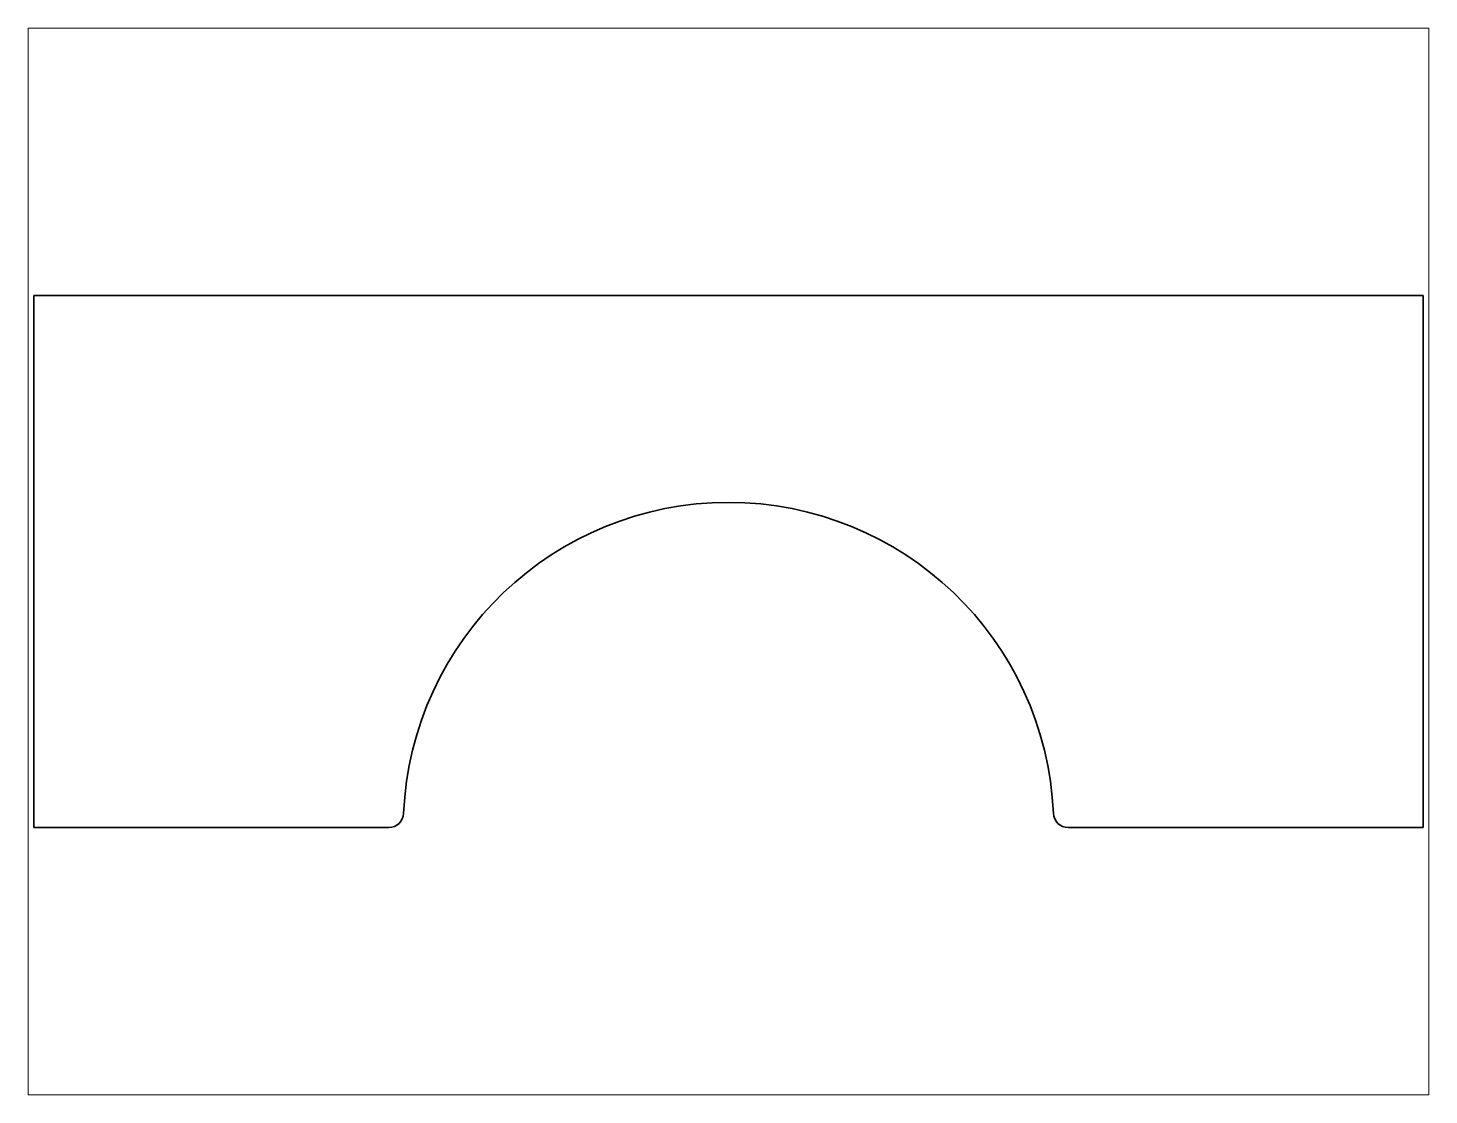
# Paper-space layout 'Layout1' of a CAD drawing. Header units: inches. Extents: x 1.05 to 9.45, y 0.8 to 7.2.
# The model-space entities are those that its viewports show. They can reach past a viewport. Long polylines and large blocks are cut down to what shows.
import ezdxf

# ---------------------------------------------------------------- set-up
doc = ezdxf.new("R2010")
doc.units = ezdxf.units.IN
doc.header["$MEASUREMENT"] = 0
doc.layers.add('SIMUMAK Visible (ISO)', color=7, linetype='Continuous', lineweight=35)

# ---------------------------------------------------------------- blocks, each defined once
blk = doc.blocks.new('s')
at = {"layer": 'SIMUMAK Visible (ISO)'}
for p, q in [((3, 18), (0, 18)), ((0, 18), (0, 0)), ((3, 18), (14, 18)), ((33, 18), (14, 18)), ((33, 18), (44, 18)), ((47, 18), (44, 18)), ((47, 0), (47, 18)), ((0, 0), (5.2, 0)), ((11.8, 0), (5.2, 0)), ((11.8, 0), (12.011, 0)), ((34.989, 0), (35.2, 0)), ((41.8, 0), (35.2, 0)), ((41.8, 0), (47, 0))]:
    blk.add_line(p, q, dxfattribs=at)
at = {"layer": 'SIMUMAK Visible (ISO)', "extrusion": (0, 0, -1)}
blk.add_arc((-23.5, 0), 11, 2.4919, 177.5081, dxfattribs=at)
at = {"layer": 'SIMUMAK Visible (ISO)'}
for centre, start, end in [((12.011, 0.5), 270, 357.5081), ((34.989, 0.5), 182.4919, 270)]:
    blk.add_arc(centre, 0.5, start, end, dxfattribs=at)

msp = doc.modelspace()

# ---------------------------------------------------------------- block references
msp.add_blockref('s', (0, 0))

psp = doc.layouts.get("Layout1")

# ---------------------------------------------------------------- viewports
at = {"layer": '0'}
psp.add_viewport(center=(5.25, 4), size=(8.4, 6.4), view_center_point=(23.5, 9), view_height=36.103044, dxfattribs=at)

doc.saveas('drawing.dxf')
